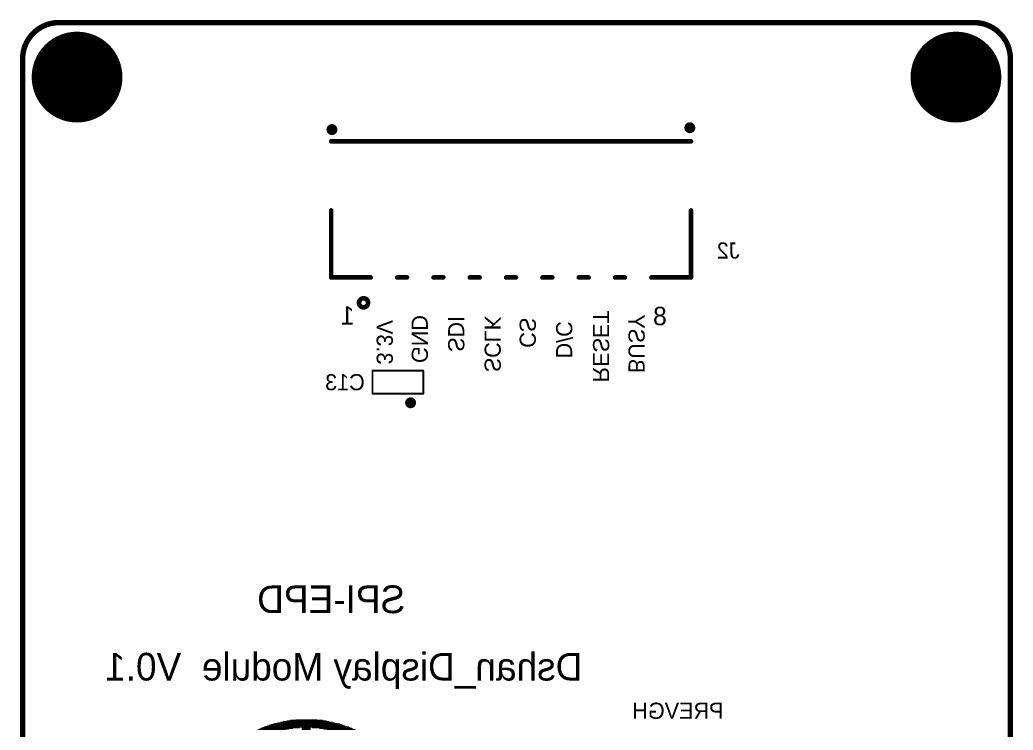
# Model space of a CAD drawing. Extents: x 130.7 to 185.8, y 57.2 to 142.1.
# Drawn here: x 130.7 to 185.4, y 103 to 142.1 of the extents above; entities that cross this region are included whole.
import ezdxf

# ---------------------------------------------------------------- set-up
doc = ezdxf.new("R2010")
doc.units = 0
doc.layers.get('0').update_dxf_attribs({"linetype": 'CONTINUOUS'})
for name, color, linetype in [('BOTTOMOVERLAY', 54, 'CONTINUOUS'), ('KEEPOUTLAYER', 6, 'CONTINUOUS'), ('MULTILAYER', 9, 'CONTINUOUS')]:
    doc.layers.add(name, color=color, linetype=linetype)

# ---------------------------------------------------------------- blocks, each defined once
blk = doc.blocks.new('0603_B_25')
at = {"layer": 'BOTTOMOVERLAY', "const_width": 0.1016}
for points in [[(1.397, 0.635), (-1.397, 0.635)], [(-1.397, 0.635), (-1.397, -0.635)], [(1.397, 0.635), (1.397, -0.635)], [(1.397, -0.635), (-1.397, -0.635)]]:
    blk.add_lwpolyline(points, dxfattribs=at)
at = {"layer": 'BOTTOMOVERLAY', "const_width": 0.0508}
for points in [[(-1.4224, 0.635, 1), (-1.3716, 0.635, 1)], [(-1.4224, 0.635, 1), (-1.3716, 0.635, 1)], [(1.3716, 0.635, 1), (1.4224, 0.635, 1)], [(1.3716, 0.635, 1), (1.4224, 0.635, 1)], [(-1.4224, -0.635, 1), (-1.3716, -0.635, 1)], [(-1.4224, -0.635, 1), (-1.3716, -0.635, 1)], [(1.3716, -0.635, 1), (1.4224, -0.635, 1)], [(1.3716, -0.635, 1), (1.4224, -0.635, 1)]]:
    blk.add_lwpolyline(points, format="xyb", close=True, dxfattribs=at)
blk = doc.blocks.new('CONN_SMD_8P_P2_00_T113_E31')
at = {"layer": 'BOTTOMOVERLAY', "const_width": 0.254}
for points in [[(-9.906, 4.699), (9.906, 4.699)], [(-9.906, -2.794), (-9.906, 0.893826)], [(9.906, -2.794), (9.906, 0.893826)], [(-9.906, -2.794), (-7.731227, -2.794)], [(-6.268949, -2.794), (-5.731231, -2.794)], [(-4.268953, -2.794), (-3.731235, -2.794)], [(-2.268957, -2.794), (-1.731239, -2.794)], [(-0.268961, -2.794), (0.268783, -2.794)], [(1.731061, -2.794), (2.268779, -2.794)], [(3.731057, -2.794), (4.268775, -2.794)], [(5.731053, -2.794), (6.268771, -2.794)], [(7.731049, -2.794), (7.874, -2.794)], [(7.747, -2.794), (9.906, -2.794)]]:
    blk.add_lwpolyline(points, dxfattribs=at)
at = {"layer": 'BOTTOMOVERLAY'}
for points, const_width in [([(-9.9695, 4.699, 1), (-9.8425, 4.699, 1)], 0.127), ([(9.8425, 4.699, 1), (9.9695, 4.699, 1)], 0.127), ([(-9.9695, 0.893826, 1), (-9.8425, 0.893826, 1)], 0.127), ([(9.8425, 0.893826, 1), (9.9695, 0.893826, 1)], 0.127), ([(-9.9695, -2.794, 1), (-9.8425, -2.794, 1)], 0.127), ([(-9.9695, -2.794, 1), (-9.8425, -2.794, 1)], 0.127), ([(-7.794727, -2.794, 1), (-7.667727, -2.794, 1)], 0.127), ([(-6.332449, -2.794, 1), (-6.205449, -2.794, 1)], 0.127), ([(-5.794731, -2.794, 1), (-5.667731, -2.794, 1)], 0.127), ([(-4.332453, -2.794, 1), (-4.205453, -2.794, 1)], 0.127), ([(-3.794735, -2.794, 1), (-3.667735, -2.794, 1)], 0.127), ([(-2.332457, -2.794, 1), (-2.205457, -2.794, 1)], 0.127), ([(-1.794739, -2.794, 1), (-1.667739, -2.794, 1)], 0.127), ([(-0.332461, -2.794, 1), (-0.205461, -2.794, 1)], 0.127), ([(0.205283, -2.794, 1), (0.332283, -2.794, 1)], 0.127), ([(1.667561, -2.794, 1), (1.794561, -2.794, 1)], 0.127), ([(2.205279, -2.794, 1), (2.332279, -2.794, 1)], 0.127), ([(3.667557, -2.794, 1), (3.794557, -2.794, 1)], 0.127), ([(4.205275, -2.794, 1), (4.332275, -2.794, 1)], 0.127), ([(5.667553, -2.794, 1), (5.794553, -2.794, 1)], 0.127), ([(6.205271, -2.794, 1), (6.332271, -2.794, 1)], 0.127), ([(7.667549, -2.794, 1), (7.794549, -2.794, 1)], 0.127), ([(7.6835, -2.794, 1), (7.8105, -2.794, 1)], 0.127), ([(7.8105, -2.794, 1), (7.9375, -2.794, 1)], 0.127), ([(9.8425, -2.794, 1), (9.9695, -2.794, 1)], 0.127), ([(9.8425, -2.794, 1), (9.9695, -2.794, 1)], 0.127), ([(-7.874, -4.191, 1), (-8.373999, -4.191, 1)], 0.254), ([(-8.437499, -4.191, 1), (-8.310499, -4.191, 1)], 0.127), ([(-7.9375, -4.191, 1), (-7.8105, -4.191, 1)], 0.127)]:
    blk.add_lwpolyline(points, format="xyb", close=True, dxfattribs=dict(at, const_width=const_width))

msp = doc.modelspace()

# ---------------------------------------------------------------- linework, layer by layer
at = {"layer": 'BOTTOMOVERLAY', "const_width": 0.033393}
for points in [[(144.673871, 103.38514), (148.313839, 103.38514)], [(144.774051, 103.418536), (148.18026, 103.418536)], [(144.90763, 103.451929), (148.046684, 103.451929)], [(145.074599, 103.485323), (147.913108, 103.485323)], [(145.208178, 103.518719), (147.746136, 103.518719)], [(145.408543, 103.552112), (147.579166, 103.552112)], [(145.608909, 103.585505), (147.378801, 103.585505)], [(145.909454, 103.618901), (147.078253, 103.618901)], [(143.772227, 103.051199), (145.308361, 103.051199)], [(143.839014, 103.084592), (145.508726, 103.084592)], [(143.905803, 103.117988), (145.742485, 103.117988)], [(144.005986, 103.151381), (146.10982, 103.151381)], [(144.072775, 103.184775), (148.881539, 103.184775)], [(144.172958, 103.21817), (148.814752, 103.21817)], [(144.239745, 103.251564), (148.714569, 103.251564)], [(144.339927, 103.284957), (148.614387, 103.284957)], [(144.44011, 103.318353), (148.514204, 103.318353)], [(144.540293, 103.351747), (148.414021, 103.351747)], [(146.243398, 103.151381), (146.710916, 103.151381)], [(146.243398, 103.117988), (146.710916, 103.117988)], [(146.243398, 103.084592), (146.710916, 103.084592)], [(146.243398, 103.051199), (146.710916, 103.051199)], [(146.811098, 103.151381), (148.981721, 103.151381)], [(147.211829, 103.117988), (149.048511, 103.117988)], [(147.445588, 103.084592), (149.148693, 103.084592)], [(147.645953, 103.051199), (149.21548, 103.051199)]]:
    msp.add_lwpolyline(points, dxfattribs=at)
at = {"layer": 'BOTTOMOVERLAY', "const_width": 0.016695}
for points in [[(144.665522, 103.38514, 1), (144.68222, 103.38514, 1)], [(144.765702, 103.418536, 1), (144.7824, 103.418536, 1)], [(144.899281, 103.451929, 1), (144.915979, 103.451929, 1)], [(145.06625, 103.485323, 1), (145.082948, 103.485323, 1)], [(145.199829, 103.518719, 1), (145.216527, 103.518719, 1)], [(145.400194, 103.552112, 1), (145.416892, 103.552112, 1)], [(145.60056, 103.585505, 1), (145.617258, 103.585505, 1)], [(145.901105, 103.618901, 1), (145.917803, 103.618901, 1)], [(147.069904, 103.618901, 1), (147.086602, 103.618901, 1)], [(147.370452, 103.585505, 1), (147.38715, 103.585505, 1)], [(147.570817, 103.552112, 1), (147.587515, 103.552112, 1)], [(147.737787, 103.518719, 1), (147.754485, 103.518719, 1)], [(147.904759, 103.485323, 1), (147.921457, 103.485323, 1)], [(148.038335, 103.451929, 1), (148.055033, 103.451929, 1)], [(148.171911, 103.418536, 1), (148.188609, 103.418536, 1)], [(148.30549, 103.38514, 1), (148.322187, 103.38514, 1)], [(143.763878, 103.051199, 1), (143.780576, 103.051199, 1)], [(143.830665, 103.084592, 1), (143.847363, 103.084592, 1)], [(143.897454, 103.117988, 1), (143.914152, 103.117988, 1)], [(143.997637, 103.151381, 1), (144.014335, 103.151381, 1)], [(144.064426, 103.184775, 1), (144.081124, 103.184775, 1)], [(144.164609, 103.21817, 1), (144.181307, 103.21817, 1)], [(144.231396, 103.251564, 1), (144.248094, 103.251564, 1)], [(144.331578, 103.284957, 1), (144.348276, 103.284957, 1)], [(144.431761, 103.318353, 1), (144.448459, 103.318353, 1)], [(144.531944, 103.351747, 1), (144.548642, 103.351747, 1)], [(145.300012, 103.051199, 1), (145.31671, 103.051199, 1)], [(145.500377, 103.084592, 1), (145.517075, 103.084592, 1)], [(145.734136, 103.117988, 1), (145.750834, 103.117988, 1)], [(146.101471, 103.151381, 1), (146.118169, 103.151381, 1)], [(146.235049, 103.151381, 1), (146.251747, 103.151381, 1)], [(146.235049, 103.117988, 1), (146.251747, 103.117988, 1)], [(146.235049, 103.084592, 1), (146.251747, 103.084592, 1)], [(146.235049, 103.051199, 1), (146.251747, 103.051199, 1)], [(146.702567, 103.151381, 1), (146.719265, 103.151381, 1)], [(146.702567, 103.117988, 1), (146.719265, 103.117988, 1)], [(146.702567, 103.084592, 1), (146.719265, 103.084592, 1)], [(146.702567, 103.051199, 1), (146.719265, 103.051199, 1)], [(146.802749, 103.151381, 1), (146.819447, 103.151381, 1)], [(147.20348, 103.117988, 1), (147.220178, 103.117988, 1)], [(147.437239, 103.084592, 1), (147.453937, 103.084592, 1)], [(147.637604, 103.051199, 1), (147.654302, 103.051199, 1)], [(148.405672, 103.351747, 1), (148.42237, 103.351747, 1)], [(148.505855, 103.318353, 1), (148.522553, 103.318353, 1)], [(148.606038, 103.284957, 1), (148.622736, 103.284957, 1)], [(148.70622, 103.251564, 1), (148.722918, 103.251564, 1)], [(148.806403, 103.21817, 1), (148.823101, 103.21817, 1)], [(148.87319, 103.184775, 1), (148.889888, 103.184775, 1)], [(148.973372, 103.151381, 1), (148.99007, 103.151381, 1)], [(149.040162, 103.117988, 1), (149.05686, 103.117988, 1)], [(149.140344, 103.084592, 1), (149.157042, 103.084592, 1)], [(149.207131, 103.051199, 1), (149.223829, 103.051199, 1)]]:
    msp.add_lwpolyline(points, format="xyb", close=True, dxfattribs=at)
at = {"layer": 'KEEPOUTLAYER', "const_width": 0.299999}
for points in [[(130.858999, 139.982001, -0.414214), (132.859, 141.982002)], [(183.258996, 141.982002, -0.414214), (185.258997, 139.982001)]]:
    msp.add_lwpolyline(points, format="xyb", dxfattribs=at)
for points in [[(132.858998, 141.982002), (183.258998, 141.982002)], [(130.858999, 59.302002), (130.858999, 139.982001)], [(185.258997, 59.302002), (185.258997, 139.982001)]]:
    msp.add_lwpolyline(points, dxfattribs=at)
at = {"layer": 'KEEPOUTLAYER', "const_width": 0.15}
for points in [[(132.783999, 141.982002, 1), (132.933996, 141.982002, 1)], [(132.784002, 141.982002, 1), (132.933999, 141.982002, 1)], [(183.183997, 141.982002, 1), (183.333995, 141.982002, 1)], [(183.184, 141.982002, 1), (183.333997, 141.982002, 1)], [(130.784001, 139.982001, 1), (130.933998, 139.982001, 1)], [(130.784001, 139.982001, 1), (130.933998, 139.982001, 1)], [(185.183998, 139.982001, 1), (185.333996, 139.982001, 1)], [(185.183998, 139.982001, 1), (185.333996, 139.982001, 1)]]:
    msp.add_lwpolyline(points, format="xyb", close=True, dxfattribs=at)
at = {"layer": 'MULTILAYER'}
for points, const_width in [([(132.608998, 138.982, 1), (135.108998, 138.982, 1)], 2.5), ([(181.008998, 138.982, 1), (183.508998, 138.982, 1)], 2.5), ([(147.744398, 136.092801, 1), (148.044398, 136.092801, 1)], 0.299999), ([(167.454798, 136.194401, 1), (167.754798, 136.194401, 1)], 0.299999), ([(152.076597, 121.054203, 1), (152.376596, 121.054203, 1)], 0.299999)]:
    msp.add_lwpolyline(points, format="xyb", close=True, dxfattribs=dict(at, const_width=const_width))

# ---------------------------------------------------------------- block references
msp.add_blockref('CONN_SMD_8P_P2_00_T113_E31', (157.758999, 130.748001))
at = {"rotation": 180}
msp.add_blockref('0603_B_25', (151.526598, 122.186001), dxfattribs=at)

# ---------------------------------------------------------------- texts
at = {"layer": 'BOTTOMOVERLAY', "text_generation_flag": 2}
for s, height, rotation, p in [('J2', 0.889, 360, (170.347998, 128.993001)), ('1', 1.016, 360, (149.138998, 125.348601)), ('GND', 0.889, 270, (152.288598, 123.240401)), ('SCLK', 0.889, 270, (156.301798, 122.732401)), ('RESET', 0.889, 270, (162.270798, 122.173601)), ('BUSY', 0.889, 270, (164.226598, 122.681601)), ('8', 1.016, 360, (166.334798, 125.323201)), ('3.3V', 0.889, 270, (150.358198, 123.164201)), ('SDI', 0.889, 270, (154.295198, 123.850001)), ('CS', 0.889, 270, (158.232198, 124.078601)), ('D/C', 0.889, 270, (160.238798, 123.494401)), ('C13', 0.889, 360, (149.702599, 121.742002)), ('SPI-EPD', 1.524, 360, (151.932998, 109.473601)), ('Dshan_Display Module  V0.1', 1.524, 360, (161.686598, 105.765201)), ('PREVGH', 0.889, 360, (169.458998, 103.657001))]:
    msp.add_text(s, height=height, rotation=rotation, dxfattribs=at).set_placement(p)

doc.saveas('drawing.dxf')
